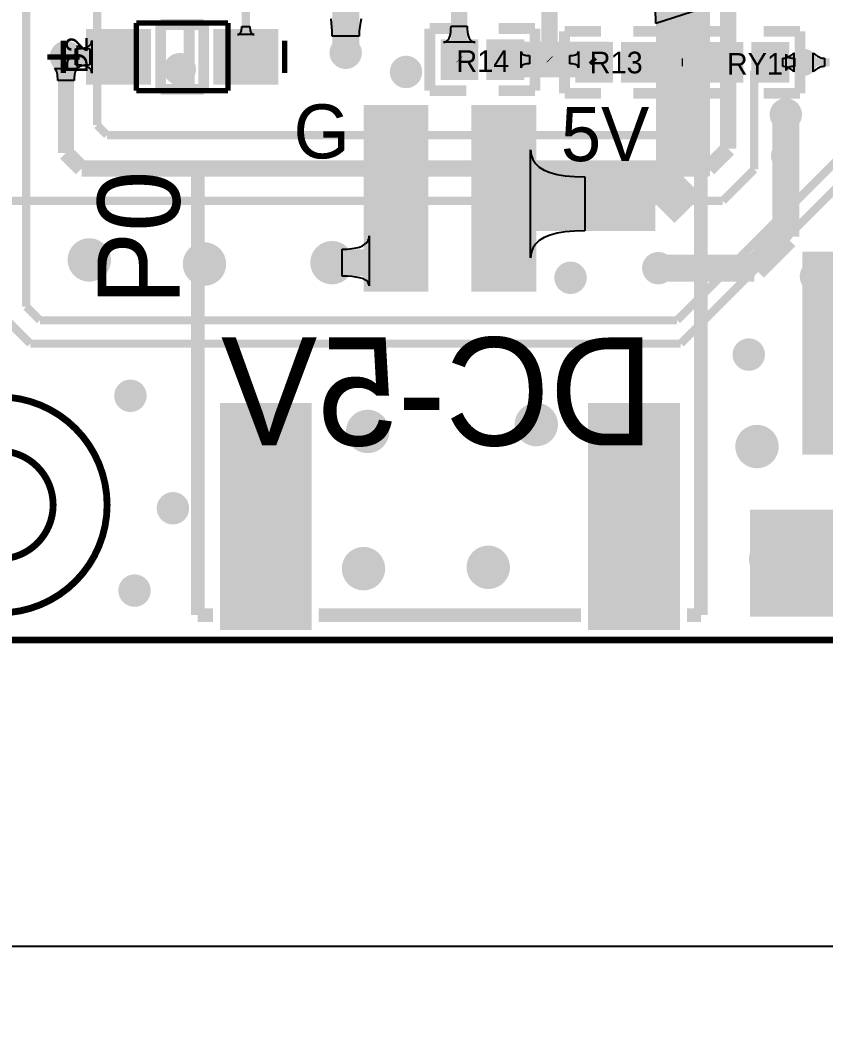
# Model space of a CAD drawing. Extents: x 53.3 to 135, y 28 to 125.4.
# Drawn here: x 81.14 to 96.05, y 28.05 to 46.51 of the extents above; entities that cross this region are included whole.
import ezdxf

# ---------------------------------------------------------------- set-up
doc = ezdxf.new("R2010")
doc.units = 0
doc.header["$MEASUREMENT"] = 0
doc.layers.get('0').update_dxf_attribs({"linetype": 'CONTINUOUS'})
doc.layers.get('Defpoints').update_dxf_attribs({"linetype": 'CONTINUOUS'})
for name, color, linetype in [('BOTTOMLAYER', 5, 'CONTINUOUS'), ('BOTTOMOVERLAY', 54, 'CONTINUOUS'), ('BOTTOMSOLDER', 6, 'CONTINUOUS'), ('KEEPOUTLAYER', 6, 'CONTINUOUS'), ('MECHANICAL13', 56, 'CONTINUOUS'), ('MECHANICAL15', 56, 'CONTINUOUS'), ('MULTILAYER', 9, 'CONTINUOUS'), ('TOPLAYER', 1, 'CONTINUOUS'), ('TOPOVERLAY', 2, 'CONTINUOUS'), ('TOPPASTE', 8, 'CONTINUOUS'), ('TOPSOLDER', 216, 'CONTINUOUS')]:
    doc.layers.add(name, color=color, linetype=linetype)
doc.dimstyles.get("Standard").update_dxf_attribs({"dimtxt": 2, "dimasz": 0.18, "dimexe": 0.18, "dimexo": 0.0625, "dimgap": 0.09, "dimtad": 0, "dimtih": 1, "dimtoh": 1, "dimrnd": 0.0005, "dimzin": 0, "dimdsep": 46, "dimtxsty": 'STANDARD', "dimcen": 0.09, "dimclrd": 1, "dimclre": 1, "dimclrt": 1, "dimadec": 0, "dimazin": 0, "dimtfac": 1, "dimtofl": 0, "dimtmove": 0, "dimatfit": 3, "dimfxl": 1, "dimtolj": 1, "dimtzin": 0, "dimarcsym": 0})

# ---------------------------------------------------------------- blocks, each defined once
blk = doc.blocks.new('*D6')
at = {"color": 1, "linetype": 'Continuous', "lineweight": -2, "transparency": 16777216}
for p, q in [((80.753, 37.465), (80.753, 29.179)), ((121.153, 37.465), (121.153, 29.179))]:
    blk.add_line(p, q, dxfattribs=at)
at = {"color": 1, "lineweight": -2, "transparency": 16777216}
for p, q in [((80.933, 29.359), (97.196, 29.359)), ((120.973, 29.359), (104.71, 29.359))]:
    blk.add_line(p, q, dxfattribs=at)
at = {"color": 1, "linetype": 'Continuous', "transparency": 16777216}
for points in [[(80.933, 29.389), (80.933, 29.329), (80.753, 29.359)], [(120.973, 29.389), (120.973, 29.329), (121.153, 29.359)]]:
    blk.add_solid(points, dxfattribs=at)
at = {"layer": 'Defpoints', "color": 0, "linetype": 'Continuous', "transparency": 16777216}
for p in [(80.753, 37.527), (121.153, 37.527), (121.153, 29.359)]:
    blk.add_point(p, dxfattribs=at)
at = {"color": 1, "linetype": 'Continuous', "transparency": 16777216, "insert": (100.953, 29.359), "char_height": 2, "attachment_point": 5}
blk.add_mtext('\\A1;40.40', dxfattribs=at)

msp = doc.modelspace()

# ---------------------------------------------------------------- linework, layer by layer
at = {"layer": 'BOTTOMLAYER'}
for p, q in [((95.26823, 45.796002), (95.290594, 45.79699)), ((95.26823, 45.643998), (95.26823, 45.796002)), ((95.290594, 45.79699), (95.312647, 45.799962)), ((95.312647, 45.799962), (95.334386, 45.80491)), ((95.334386, 45.80491), (95.355816, 45.811841)), ((95.355816, 45.811841), (95.376934, 45.820752)), ((95.376934, 45.820752), (95.397742, 45.831641)), ((95.397742, 45.831641), (95.418239, 45.844511)), ((95.418239, 45.844511), (95.438425, 45.85936)), ((95.438425, 45.85936), (95.458298, 45.87619)), ((95.458298, 45.87619), (95.477861, 45.895001)), ((95.477861, 45.895001), (95.477861, 45.544999)), ((81.792597, 45.594514), (81.781198, 45.607356)), ((81.781198, 45.607356), (82.201197, 45.607356)), ((81.802798, 45.579513), (81.792597, 45.594514)), ((82.189798, 45.594514), (82.179597, 45.579513)), ((82.201197, 45.607356), (82.189798, 45.594514)), ((95.290594, 45.64301), (95.26823, 45.643998)), ((95.312647, 45.640038), (95.290594, 45.64301)), ((95.334386, 45.63509), (95.312647, 45.640038)), ((95.355816, 45.628159), (95.334386, 45.63509)), ((95.376934, 45.619248), (95.355816, 45.628159)), ((95.397742, 45.608359), (95.376934, 45.619248)), ((95.418239, 45.595489), (95.397742, 45.608359)), ((95.438425, 45.58064), (95.418239, 45.595489)), ((81.811797, 45.562352), (81.802798, 45.579513)), ((81.819598, 45.543036), (81.811797, 45.562352)), ((81.826197, 45.521557), (81.819598, 45.543036)), ((81.831597, 45.497923), (81.826197, 45.521557)), ((81.835798, 45.472126), (81.831597, 45.497923)), ((81.840598, 45.414062), (81.835798, 45.472126)), ((81.841198, 45.381791), (81.840598, 45.414062)), ((82.143597, 45.444174), (82.141197, 45.381791)), ((82.146597, 45.472126), (82.143597, 45.444174)), ((82.150798, 45.497923), (82.146597, 45.472126)), ((82.156198, 45.521557), (82.150798, 45.497923)), ((82.162797, 45.543036), (82.156198, 45.521557)), ((82.170598, 45.562352), (82.162797, 45.543036)), ((82.179597, 45.579513), (82.170598, 45.562352)), ((95.458298, 45.56381), (95.438425, 45.58064)), ((95.477861, 45.544999), (95.458298, 45.56381)), ((82.141197, 45.381791), (81.841198, 45.381791))]:
    msp.add_line(p, q, dxfattribs=at)
for points, const_width in [([(93.6498, 44.6786), (93.6498, 47.9298)], 0.152001), ([(82.567198, 44.559802), (82.567198, 47.887202)], 0.152001), ([(94.2594, 44.1198), (94.2594, 47.0154)], 0.299999), ([(81.991197, 44.043603), (81.991197, 45.821597)], 0.299999), ([(94.742, 45.5676), (94.8944, 45.72)], 0.152001), ([(94.8944, 45.72), (95.656397, 45.72)], 0.152001), ([(94.742, 43.7388), (94.742, 45.5676)], 0.152001), ([(95.3262, 42.4942), (95.3262, 44.7548)], 0.499999), ([(93.345, 44.3738), (93.6498, 44.6786)], 0.152001), ([(82.567198, 44.559802), (82.7532, 44.3738)], 0.152001), ([(82.7532, 44.3738), (93.345, 44.3738)], 0.152001), ([(81.991197, 44.043603), (82.280201, 43.754599)], 0.299999), ([(93.894199, 43.754599), (94.2594, 44.1198)], 0.299999), ([(82.280201, 43.754599), (93.894199, 43.754599)], 0.299999), ([(94.1578, 43.1546), (94.742, 43.7388)], 0.152001), ([(78.8924, 43.1546), (94.1578, 43.1546)], 0.152001), ([(94.742, 41.91), (95.3262, 42.4942)], 0.499999), ([(92.964, 41.91), (94.742, 41.91)], 0.499999)]:
    msp.add_lwpolyline(points, dxfattribs=dict(at, const_width=const_width))
for points, const_width in [([(87.0228, 45.8978, 1), (87.3228, 45.8978, 1)], 0.299999), ([(81.841198, 45.821597, 1), (82.141197, 45.821597, 1)], 0.299999), ([(95.531399, 45.72, 1), (95.781396, 45.72, 1)], 0.249999), ([(83.9494, 45.593, 1), (84.2494, 45.593, 1)], 0.299999), ([(88.1404, 45.5422, 1), (88.4404, 45.5422, 1)], 0.299999), ([(95.1762, 44.7548, 1), (95.4762, 44.7548, 1)], 0.299999), ([(95.175802, 43.9928, 1), (95.425798, 43.9928, 1)], 0.249999), ([(82.273, 42.0624, 1), (82.573, 42.0624, 1)], 0.299999), ([(84.4066, 41.9862, 1), (84.7066, 41.9862, 1)], 0.299999), ([(86.7688, 42.0116, 1), (87.0688, 42.0116, 1)], 0.299999), ([(92.814, 41.91, 1), (93.114, 41.91, 1)], 0.299999), ([(91.1884, 41.7322, 1), (91.4884, 41.7322, 1)], 0.299999), ([(95.735, 41.7576, 1), (96.035, 41.7576, 1)], 0.299999), ([(94.4904, 40.3098, 1), (94.7904, 40.3098, 1)], 0.299999), ([(83.035, 39.5478, 1), (83.335, 39.5478, 1)], 0.299999), ([(87.4292, 38.8874, 1), (87.7292, 38.8874, 1)], 0.299999), ([(90.5534, 39.0144, 1), (90.8534, 39.0144, 1)], 0.299999), ([(94.6428, 38.608, 1), (94.9428, 38.608, 1)], 0.299999), ([(83.8224, 37.465, 1), (84.1224, 37.465, 1)], 0.299999), ([(94.8968, 36.5252, 1), (95.1968, 36.5252, 1)], 0.299999), ([(87.353, 36.3474, 1), (87.653, 36.3474, 1)], 0.299999), ([(89.6644, 36.3728, 1), (89.9644, 36.3728, 1)], 0.299999), ([(83.1112, 35.941, 1), (83.4112, 35.941, 1)], 0.299999)]:
    msp.add_lwpolyline(points, format="xyb", close=True, dxfattribs=dict(at, const_width=const_width))
at = {"layer": 'BOTTOMSOLDER', "const_width": 0.401599}
for points in [[(82.2222, 42.0624, 1), (82.6238, 42.0624, 1)], [(84.3558, 41.9862, 1), (84.7574, 41.9862, 1)], [(86.718, 42.0116, 1), (87.1196, 42.0116, 1)], [(90.5026, 39.0144, 1), (90.9042, 39.0144, 1)], [(87.3784, 38.8874, 1), (87.78, 38.8874, 1)], [(94.592, 38.608, 1), (94.9936, 38.608, 1)], [(94.846, 36.5252, 1), (95.2476, 36.5252, 1)], [(87.3022, 36.3474, 1), (87.7038, 36.3474, 1)], [(89.6136, 36.3728, 1), (90.0152, 36.3728, 1)]]:
    msp.add_lwpolyline(points, format="xyb", close=True, dxfattribs=at)
at = {"layer": 'KEEPOUTLAYER'}
for points, const_width in [([(81.753113, 37.527022, 1), (79.753112, 37.527022, 1)], 0.127), ([(81.721363, 37.527022, 1), (81.784863, 37.527022, 1)], 0.0635)]:
    msp.add_lwpolyline(points, format="xyb", close=True, dxfattribs=dict(at, const_width=const_width))
at = {"layer": 'KEEPOUTLAYER', "const_width": 0.127}
msp.add_lwpolyline([(79.717577, 35.027019), (122.188668, 35.027019)], dxfattribs=at)
at = {"layer": 'MECHANICAL13', "const_width": 0.1}
for points in [[(83.293402, 46.446597), (84.993401, 46.446603)], [(83.293402, 46.446597), (83.293405, 45.196597)], [(84.993401, 46.446603), (84.993404, 45.196603)], [(83.293405, 45.196597), (84.993404, 45.196603)]]:
    msp.add_lwpolyline(points, dxfattribs=at)
at = {"layer": 'MECHANICAL15', "const_width": 0.1}
for points in [[(81.9434, 45.521598), (81.943402, 46.121599)], [(86.043399, 46.121599), (86.043402, 45.521601)], [(81.643408, 45.821603), (82.243404, 45.821597)]]:
    msp.add_lwpolyline(points, dxfattribs=at)
at = {"layer": 'MULTILAYER'}
for points, const_width in [([(87.0228, 45.8978, 1), (87.3228, 45.8978, 1)], 0.299999), ([(81.841198, 45.821597, 1), (82.141197, 45.821597, 1)], 0.299999), ([(95.531399, 45.72, 1), (95.781396, 45.72, 1)], 0.249999), ([(83.9494, 45.593, 1), (84.2494, 45.593, 1)], 0.299999), ([(88.1404, 45.5422, 1), (88.4404, 45.5422, 1)], 0.299999), ([(95.1762, 44.7548, 1), (95.4762, 44.7548, 1)], 0.299999), ([(95.175802, 43.9928, 1), (95.425798, 43.9928, 1)], 0.249999), ([(82.273, 42.0624, 1), (82.573, 42.0624, 1)], 0.299999), ([(84.4066, 41.9862, 1), (84.7066, 41.9862, 1)], 0.299999), ([(86.7688, 42.0116, 1), (87.0688, 42.0116, 1)], 0.299999), ([(92.814, 41.91, 1), (93.114, 41.91, 1)], 0.299999), ([(91.1884, 41.7322, 1), (91.4884, 41.7322, 1)], 0.299999), ([(95.735, 41.7576, 1), (96.035, 41.7576, 1)], 0.299999), ([(94.4904, 40.3098, 1), (94.7904, 40.3098, 1)], 0.299999), ([(83.035, 39.5478, 1), (83.335, 39.5478, 1)], 0.299999), ([(87.4292, 38.8874, 1), (87.7292, 38.8874, 1)], 0.299999), ([(90.5534, 39.0144, 1), (90.8534, 39.0144, 1)], 0.299999), ([(94.6428, 38.608, 1), (94.9428, 38.608, 1)], 0.299999), ([(83.8224, 37.465, 1), (84.1224, 37.465, 1)], 0.299999), ([(94.8968, 36.5252, 1), (95.1968, 36.5252, 1)], 0.299999), ([(87.353, 36.3474, 1), (87.653, 36.3474, 1)], 0.299999), ([(89.6644, 36.3728, 1), (89.9644, 36.3728, 1)], 0.299999), ([(83.1112, 35.941, 1), (83.4112, 35.941, 1)], 0.299999)]:
    msp.add_lwpolyline(points, format="xyb", close=True, dxfattribs=dict(at, const_width=const_width))
at = {"layer": 'TOPLAYER'}
for p, q in [((92.919199, 46.438348), (92.914219, 46.730605)), ((93.919197, 46.760351), (92.919199, 46.438348)), ((86.921774, 46.298439), (86.906392, 46.523438)), ((87.461418, 46.523438), (87.444522, 46.458439)), ((85.244363, 46.330837), (85.246642, 46.356676)), ((85.246642, 46.356676), (85.247404, 46.385556)), ((85.247404, 46.385556), (85.399402, 46.385556)), ((85.399402, 46.385556), (85.400164, 46.356676)), ((85.400164, 46.356676), (85.402443, 46.330837)), ((87.432454, 46.383438), (87.425213, 46.298439)), ((87.444522, 46.458439), (87.432454, 46.383438)), ((89.118597, 46.284751), (89.122801, 46.335752)), ((89.122801, 46.335752), (89.124203, 46.392752)), ((89.124203, 46.392752), (89.424203, 46.392752)), ((89.424203, 46.392752), (89.425704, 46.335752)), ((89.425704, 46.335752), (89.430202, 46.284751)), ((85.171402, 46.233555), (85.185842, 46.235074)), ((85.475404, 46.233555), (85.171402, 46.233555)), ((85.185842, 46.235074), (85.198763, 46.239636)), ((85.198763, 46.239636), (85.210162, 46.247235)), ((85.210162, 46.247235), (85.220043, 46.257875)), ((85.220043, 46.257875), (85.228402, 46.271556)), ((85.228402, 46.271556), (85.235242, 46.288274)), ((85.235242, 46.288274), (85.240564, 46.308035)), ((85.240564, 46.308035), (85.244363, 46.330837)), ((85.402443, 46.330837), (85.406243, 46.308035)), ((85.406243, 46.308035), (85.411564, 46.288274)), ((85.411564, 46.288274), (85.418404, 46.271556)), ((85.418404, 46.271556), (85.426763, 46.257875)), ((85.426763, 46.257875), (85.436644, 46.247235)), ((85.436644, 46.247235), (85.448043, 46.239636)), ((85.448043, 46.239636), (85.460964, 46.235074)), ((85.460964, 46.235074), (85.475404, 46.233555)), ((86.9228, 46.203438), (86.921774, 46.298439)), ((87.422799, 46.203438), (86.9228, 46.203438)), ((87.425213, 46.298439), (87.422799, 46.203438)), ((89.073749, 46.140754), (89.089164, 46.167751)), ((89.089164, 46.167751), (89.101778, 46.200753)), ((89.101778, 46.200753), (89.11159, 46.239753)), ((89.11159, 46.239753), (89.118597, 46.284751)), ((89.430202, 46.284751), (89.437703, 46.239753)), ((89.437703, 46.239753), (89.448203, 46.200753)), ((89.448203, 46.200753), (89.461703, 46.167751)), ((89.461703, 46.167751), (89.478203, 46.140754)), ((82.166452, 45.971597), (82.224032, 45.973098)), ((82.166452, 45.671598), (82.166452, 45.971597)), ((82.205439, 45.611598), (82.205439, 46.031597)), ((82.205439, 46.031597), (82.218281, 46.020198)), ((82.218281, 46.020198), (82.233282, 46.009997)), ((82.224032, 45.973098), (82.27555, 45.977597)), ((82.233282, 46.009997), (82.250443, 46.000998)), ((82.250443, 46.000998), (82.269759, 45.993197)), ((82.269759, 45.993197), (82.291237, 45.986598)), ((82.27555, 45.977597), (82.321006, 45.985097)), ((82.291237, 45.986598), (82.314872, 45.981198)), ((82.314872, 45.981198), (82.340668, 45.976997)), ((82.321006, 45.985097), (82.360402, 45.995598)), ((82.340668, 45.976997), (82.368621, 45.973997)), ((82.360402, 45.995598), (82.393739, 46.009098)), ((82.368621, 45.973997), (82.431004, 45.971597)), ((82.393739, 46.009098), (82.421011, 46.025598)), ((82.421011, 46.025598), (82.442225, 46.045097)), ((82.431004, 45.971597), (82.431004, 45.671598)), ((82.442225, 46.045097), (82.457379, 46.067596)), ((82.457379, 46.067596), (82.46647, 46.093098)), ((82.46647, 46.093098), (82.4695, 46.121597)), ((82.4695, 46.121597), (82.4695, 45.521598)), ((88.984049, 46.092753), (89.010678, 46.095752)), ((89.574202, 46.092753), (88.984049, 46.092753)), ((89.010678, 46.095752), (89.034503, 46.104752)), ((89.034503, 46.104752), (89.055527, 46.119753)), ((89.055527, 46.119753), (89.073749, 46.140754)), ((89.478203, 46.140754), (89.497703, 46.119753)), ((89.497703, 46.119753), (89.520202, 46.104752)), ((89.520202, 46.104752), (89.545704, 46.095752)), ((89.545704, 46.095752), (89.574202, 46.092753)), ((90.424904, 45.618799), (90.424904, 45.922801)), ((90.424904, 45.922801), (90.426454, 45.908361)), ((90.426454, 45.908361), (90.431107, 45.89544)), ((90.431107, 45.89544), (90.438859, 45.884041)), ((90.438859, 45.884041), (90.449712, 45.87416)), ((90.449712, 45.87416), (90.463667, 45.865801)), ((90.463667, 45.865801), (90.480721, 45.858961)), ((90.480721, 45.858961), (90.500878, 45.85364)), ((90.500878, 45.85364), (90.524137, 45.84984)), ((90.524137, 45.84984), (90.550495, 45.847561)), ((90.550495, 45.847561), (90.579953, 45.846802)), ((90.579953, 45.846802), (90.579953, 45.694798)), ((91.328044, 45.846802), (91.357503, 45.847561)), ((91.328044, 45.694798), (91.328044, 45.846802)), ((91.357503, 45.847561), (91.383861, 45.84984)), ((91.383861, 45.84984), (91.40712, 45.85364)), ((91.40712, 45.85364), (91.427277, 45.858961)), ((91.427277, 45.858961), (91.444331, 45.865801)), ((91.444331, 45.865801), (91.458285, 45.87416)), ((91.458285, 45.87416), (91.469139, 45.884041)), ((91.469139, 45.884041), (91.476891, 45.89544)), ((91.476891, 45.89544), (91.481544, 45.908361)), ((91.481544, 45.908361), (91.483094, 45.922801)), ((91.483094, 45.922801), (91.483094, 45.618799)), ((95.26823, 45.796002), (95.290594, 45.79699)), ((95.26823, 45.643998), (95.26823, 45.796002)), ((95.290594, 45.79699), (95.312647, 45.799962)), ((95.312647, 45.799962), (95.334386, 45.80491)), ((95.333901, 45.567999), (95.333901, 45.872001)), ((95.333901, 45.872001), (95.335451, 45.857561)), ((95.334386, 45.80491), (95.355816, 45.811841)), ((95.335451, 45.857561), (95.340104, 45.84464)), ((95.340104, 45.84464), (95.347856, 45.833241)), ((95.347856, 45.833241), (95.358709, 45.82336)), ((95.355816, 45.811841), (95.376934, 45.820752)), ((95.358709, 45.82336), (95.372664, 45.815001)), ((95.372664, 45.815001), (95.389718, 45.808161)), ((95.376934, 45.820752), (95.397742, 45.831641)), ((95.389718, 45.808161), (95.409875, 45.80284)), ((95.397742, 45.831641), (95.418239, 45.844511)), ((95.409875, 45.80284), (95.433134, 45.79904)), ((95.418239, 45.844511), (95.438425, 45.85936)), ((95.433134, 45.79904), (95.459492, 45.796761)), ((95.438425, 45.85936), (95.458298, 45.87619)), ((95.458298, 45.87619), (95.477861, 45.895001)), ((95.459492, 45.796761), (95.488951, 45.796002)), ((95.477861, 45.895001), (95.477861, 45.544999)), ((95.488951, 45.796002), (95.488951, 45.643998)), ((95.834934, 45.544999), (95.834934, 45.895001)), ((95.834934, 45.895001), (95.854497, 45.87619)), ((95.854497, 45.87619), (95.87437, 45.85936)), ((95.87437, 45.85936), (95.894555, 45.844511)), ((95.894555, 45.844511), (95.915053, 45.831641)), ((95.915053, 45.831641), (95.935861, 45.820752)), ((95.935861, 45.820752), (95.956979, 45.811841)), ((95.956979, 45.811841), (95.978409, 45.80491)), ((95.978409, 45.80491), (96.000148, 45.799962)), ((96.000148, 45.799962), (96.022201, 45.79699)), ((96.022201, 45.79699), (96.044565, 45.796002)), ((96.044565, 45.796002), (96.044565, 45.643998)), ((82.224032, 45.670097), (82.166452, 45.671598)), ((82.218281, 45.622997), (82.205439, 45.611598)), ((82.233282, 45.633198), (82.218281, 45.622997)), ((82.27555, 45.665598), (82.224032, 45.670097)), ((82.250443, 45.642197), (82.233282, 45.633198)), ((82.269759, 45.649998), (82.250443, 45.642197)), ((82.291237, 45.656597), (82.269759, 45.649998)), ((82.321006, 45.658098), (82.27555, 45.665598)), ((82.314872, 45.661997), (82.291237, 45.656597)), ((82.340668, 45.666198), (82.314872, 45.661997)), ((82.360402, 45.647597), (82.321006, 45.658098)), ((82.398733, 45.670998), (82.340668, 45.666198)), ((82.393739, 45.634097), (82.360402, 45.647597)), ((82.421011, 45.617597), (82.393739, 45.634097)), ((82.431004, 45.671598), (82.398733, 45.670998)), ((82.442225, 45.598098), (82.421011, 45.617597)), ((82.457379, 45.575598), (82.442225, 45.598098)), ((90.426454, 45.633239), (90.424904, 45.618799)), ((90.431107, 45.64616), (90.426454, 45.633239)), ((90.438859, 45.657559), (90.431107, 45.64616)), ((90.449712, 45.66744), (90.438859, 45.657559)), ((90.463667, 45.675799), (90.449712, 45.66744)), ((90.480721, 45.682639), (90.463667, 45.675799)), ((90.500878, 45.68796), (90.480721, 45.682639)), ((90.524137, 45.69176), (90.500878, 45.68796)), ((90.550495, 45.694039), (90.524137, 45.69176)), ((90.579953, 45.694798), (90.550495, 45.694039)), ((91.357503, 45.694039), (91.328044, 45.694798)), ((91.383861, 45.69176), (91.357503, 45.694039)), ((91.40712, 45.68796), (91.383861, 45.69176)), ((91.427277, 45.682639), (91.40712, 45.68796)), ((91.444331, 45.675799), (91.427277, 45.682639)), ((91.458285, 45.66744), (91.444331, 45.675799)), ((91.469139, 45.657559), (91.458285, 45.66744)), ((91.476891, 45.64616), (91.469139, 45.657559)), ((91.481544, 45.633239), (91.476891, 45.64616)), ((91.483094, 45.618799), (91.481544, 45.633239)), ((95.290594, 45.64301), (95.26823, 45.643998)), ((95.312647, 45.640038), (95.290594, 45.64301)), ((95.334386, 45.63509), (95.312647, 45.640038)), ((95.355816, 45.628159), (95.334386, 45.63509)), ((95.340104, 45.59536), (95.335451, 45.582439)), ((95.347856, 45.606759), (95.340104, 45.59536)), ((95.358709, 45.61664), (95.347856, 45.606759)), ((95.376934, 45.619248), (95.355816, 45.628159)), ((95.372664, 45.624999), (95.358709, 45.61664)), ((95.389718, 45.631839), (95.372664, 45.624999)), ((95.397742, 45.608359), (95.376934, 45.619248)), ((95.409875, 45.63716), (95.389718, 45.631839)), ((95.418239, 45.595489), (95.397742, 45.608359)), ((95.433134, 45.64096), (95.409875, 45.63716)), ((95.438425, 45.58064), (95.418239, 45.595489)), ((95.459492, 45.643239), (95.433134, 45.64096)), ((95.488951, 45.643998), (95.459492, 45.643239)), ((95.894555, 45.595489), (95.87437, 45.58064)), ((95.915053, 45.608359), (95.894555, 45.595489)), ((95.935861, 45.619248), (95.915053, 45.608359)), ((95.956979, 45.628159), (95.935861, 45.619248)), ((95.978409, 45.63509), (95.956979, 45.628159)), ((96.000148, 45.640038), (95.978409, 45.63509)), ((96.022201, 45.64301), (96.000148, 45.640038)), ((96.044565, 45.643998), (96.022201, 45.64301)), ((82.46647, 45.550097), (82.457379, 45.575598)), ((82.4695, 45.521598), (82.46647, 45.550097)), ((95.335451, 45.582439), (95.333901, 45.567999)), ((95.458298, 45.56381), (95.438425, 45.58064)), ((95.477861, 45.544999), (95.458298, 45.56381)), ((95.854497, 45.56381), (95.834934, 45.544999)), ((95.87437, 45.58064), (95.854497, 45.56381)), ((90.598625, 42.100828), (90.598625, 44.100829)), ((90.598625, 44.100829), (90.608655, 44.005828)), ((90.608655, 44.005828), (90.638747, 43.920829)), ((90.638747, 43.920829), (90.688899, 43.845828)), ((90.688899, 43.845828), (90.759112, 43.780829)), ((90.759112, 43.780829), (90.849386, 43.725828)), ((90.849386, 43.725828), (90.959722, 43.68083)), ((90.959722, 43.68083), (91.090118, 43.645828)), ((91.090118, 43.645828), (91.240577, 43.62083)), ((91.240577, 43.62083), (91.411095, 43.605828)), ((91.411095, 43.605828), (91.601674, 43.600827)), ((91.601674, 43.600827), (91.601674, 42.600829)), ((87.590439, 42.421599), (87.605646, 42.464098)), ((87.605646, 42.464098), (87.610823, 42.511599)), ((87.610823, 42.511599), (87.607775, 41.580473)), ((90.849386, 42.475828), (90.759112, 42.420827)), ((90.959722, 42.520827), (90.849386, 42.475828)), ((91.090118, 42.555828), (90.959722, 42.520827)), ((91.240577, 42.580827), (91.090118, 42.555828)), ((91.411095, 42.595828), (91.240577, 42.580827)), ((91.601674, 42.600829), (91.411095, 42.595828)), ((87.203209, 42.264099), (87.288611, 42.271599)), ((87.288611, 42.271599), (87.363986, 42.284099)), ((87.363986, 42.284099), (87.429332, 42.301599)), ((87.429332, 42.301599), (87.484651, 42.324099)), ((87.484651, 42.324099), (87.529942, 42.351599)), ((87.529942, 42.351599), (87.565205, 42.384099)), ((87.565205, 42.384099), (87.590439, 42.421599)), ((90.638747, 42.280827), (90.608655, 42.195829)), ((90.688899, 42.355828), (90.638747, 42.280827)), ((90.759112, 42.420827), (90.688899, 42.355828)), ((87.107776, 42.261599), (87.203209, 42.264099)), ((87.107776, 41.761601), (87.107776, 42.261599)), ((90.608655, 42.195829), (90.598625, 42.100828)), ((87.202777, 41.759789), (87.107776, 41.761601)), ((87.287776, 41.754356), (87.202777, 41.759789)), ((87.362777, 41.745299), (87.287776, 41.754356)), ((87.427775, 41.732619), (87.362777, 41.745299)), ((87.482777, 41.71632), (87.427775, 41.732619)), ((87.527775, 41.696394), (87.482777, 41.71632)), ((87.562776, 41.672848), (87.527775, 41.696394)), ((87.587775, 41.64568), (87.562776, 41.672848)), ((87.602776, 41.614888), (87.587775, 41.64568)), ((87.607775, 41.580473), (87.602776, 41.614888))]:
    msp.add_line(p, q, dxfattribs=at)
for points, const_width in [([(81.2546, 41.1988), (81.2546, 57.016401)], 0.152001), ([(93.419198, 45.72), (93.419198, 54.6862)], 1.000001), ([(89.274203, 45.777597), (89.274203, 48.1076)], 0.299999), ([(85.323403, 45.821603), (85.323403, 47.447203)], 0.152001), ([(90.947189, 45.781011), (90.947189, 47.3964)], 0.299999), ([(87.1728, 45.8978), (87.1728, 47.088186)], 0.499999), ([(93.419198, 43.609798), (93.419198, 45.72)], 1.000001), ([(81.991197, 45.821597), (82.963403, 45.821597)], 0.299999), ([(89.274203, 45.777597), (89.281, 45.7708)], 0.152001), ([(90.131001, 45.7708), (90.9574, 45.7708)], 0.152001), ([(90.947189, 45.781011), (90.9574, 45.7708)], 0.152001), ([(90.9574, 45.7708), (91.726197, 45.7708)], 0.152001), ([(91.726197, 45.7708), (91.776997, 45.72)], 0.152001), ([(93.3958, 45.72), (93.419198, 45.72)], 0.152001), ([(95.090798, 45.72), (95.656397, 45.72)], 0.152001), ([(95.656397, 45.72), (96.139, 45.72)], 0.152001), ([(93.312122, 40.9448), (96.508923, 44.141601)], 0.152001), ([(92.910228, 43.100828), (93.419198, 43.609798)], 1.000001), ([(93.378124, 40.513), (96.654724, 43.7896)], 0.152001), ([(90.104722, 43.100828), (92.910228, 43.100828)], 1.000001), ([(88.104726, 42.460926), (88.104726, 43.202428)], 0.499999), ([(87.6554, 42.0116), (88.104726, 42.460926)], 0.499999), ([(86.9188, 42.0116), (87.6554, 42.0116)], 0.499999), ([(81.2546, 41.1988), (81.5086, 40.9448)], 0.152001), ([(80.902599, 40.941201), (81.3308, 40.513)], 0.152001), ([(81.5086, 40.9448), (93.312122, 40.9448)], 0.152001), ([(81.3308, 40.513), (93.378124, 40.513)], 0.152001)]:
    msp.add_lwpolyline(points, dxfattribs=dict(at, const_width=const_width))
for points, const_width in [([(87.0228, 45.8978, 1), (87.3228, 45.8978, 1)], 0.299999), ([(81.841198, 45.821597, 1), (82.141197, 45.821597, 1)], 0.299999), ([(95.531399, 45.72, 1), (95.781396, 45.72, 1)], 0.249999), ([(83.9494, 45.593, 1), (84.2494, 45.593, 1)], 0.299999), ([(88.1404, 45.5422, 1), (88.4404, 45.5422, 1)], 0.299999), ([(95.1762, 44.7548, 1), (95.4762, 44.7548, 1)], 0.299999), ([(95.175802, 43.9928, 1), (95.425798, 43.9928, 1)], 0.249999), ([(82.273, 42.0624, 1), (82.573, 42.0624, 1)], 0.299999), ([(84.4066, 41.9862, 1), (84.7066, 41.9862, 1)], 0.299999), ([(86.7688, 42.0116, 1), (87.0688, 42.0116, 1)], 0.299999), ([(92.814, 41.91, 1), (93.114, 41.91, 1)], 0.299999), ([(91.1884, 41.7322, 1), (91.4884, 41.7322, 1)], 0.299999), ([(95.735, 41.7576, 1), (96.035, 41.7576, 1)], 0.299999), ([(94.4904, 40.3098, 1), (94.7904, 40.3098, 1)], 0.299999), ([(83.035, 39.5478, 1), (83.335, 39.5478, 1)], 0.299999), ([(87.4292, 38.8874, 1), (87.7292, 38.8874, 1)], 0.299999), ([(90.5534, 39.0144, 1), (90.8534, 39.0144, 1)], 0.299999), ([(94.6428, 38.608, 1), (94.9428, 38.608, 1)], 0.299999), ([(83.8224, 37.465, 1), (84.1224, 37.465, 1)], 0.299999), ([(94.8968, 36.5252, 1), (95.1968, 36.5252, 1)], 0.299999), ([(87.353, 36.3474, 1), (87.653, 36.3474, 1)], 0.299999), ([(89.6644, 36.3728, 1), (89.9644, 36.3728, 1)], 0.299999), ([(83.1112, 35.941, 1), (83.4112, 35.941, 1)], 0.299999)]:
    msp.add_lwpolyline(points, format="xyb", close=True, dxfattribs=dict(at, const_width=const_width))
for points in [[(83.463402, 46.236598), (82.463404, 46.236598), (83.463402, 45.406597), (82.463404, 45.406597)], [(85.823402, 46.236603), (84.823404, 46.236603), (85.823402, 45.406602), (84.823404, 45.406602)], [(89.580999, 46.095801), (88.981001, 46.095801), (89.580999, 45.445799), (88.981001, 45.445799)], [(90.431, 46.095801), (89.831001, 46.095801), (90.431, 45.445799), (89.831001, 45.445799)], [(89.8906, 45.4406), (92.0496, 45.4406), (89.8906, 46.101), (92.0496, 46.101)], [(92.076996, 46.045001), (91.476998, 46.045001), (92.076996, 45.394999), (91.476998, 45.394999)], [(92.926997, 46.045001), (92.326998, 46.045001), (92.926997, 45.394999), (92.326998, 45.394999)], [(94.489996, 46.045001), (93.889998, 46.045001), (94.489996, 45.394999), (93.889998, 45.394999)], [(95.339997, 46.045001), (94.739998, 46.045001), (95.339997, 45.394999), (94.739998, 45.394999)], [(88.604725, 44.827431), (87.604727, 44.827431), (88.604725, 41.577425), (87.604727, 41.577425)], [(90.604721, 44.827431), (89.604723, 44.827431), (90.604721, 41.577425), (89.604723, 41.577425)], [(95.631, 38.4556), (97.5868, 38.4556), (95.631, 42.2148), (97.5868, 42.2148)], [(86.443706, 39.315441), (84.943709, 39.315441), (86.443706, 35.315449), (84.943709, 35.315449)], [(93.262717, 39.315441), (91.76272, 39.315441), (93.262717, 35.315449), (91.76272, 35.315449)], [(94.6658, 35.4584), (107.3912, 35.4584), (94.6658, 37.4396), (107.3912, 37.4396)]]:
    msp.add_solid(points, dxfattribs=at)
at = {"layer": 'TOPOVERLAY'}
for points, const_width in [([(83.743404, 45.221599), (83.743406, 46.421599)], 0.2), ([(83.743406, 46.421599), (84.543405, 46.421599)], 0.2), ([(84.273398, 45.221601), (84.2734, 46.421596)], 0.2), ([(84.543405, 45.221601), (84.543405, 46.421599)], 0.2), ([(88.731004, 45.195802), (88.731004, 46.345803)], 0.2), ([(88.731004, 46.345803), (89.406004, 46.345803)], 0.2), ([(90.006002, 46.345803), (90.681002, 46.345803)], 0.2), ([(90.681002, 45.195802), (90.681002, 46.345803)], 0.2), ([(91.227001, 45.145002), (91.227001, 46.295003)], 0.2), ([(91.227001, 46.295003), (91.902001, 46.295003)], 0.2), ([(92.501999, 46.295003), (93.176999, 46.295003)], 0.2), ([(93.176999, 45.145002), (93.176999, 46.295003)], 0.2), ([(93.640001, 46.295003), (94.315001, 46.295003)], 0.2), ([(93.640001, 45.145002), (93.640001, 46.295003)], 0.2), ([(94.914999, 46.295003), (95.589999, 46.295003)], 0.2), ([(95.589999, 45.145002), (95.589999, 46.295003)], 0.2), ([(83.743404, 45.221599), (84.543405, 45.221601)], 0.2), ([(88.731004, 45.195802), (89.406004, 45.195802)], 0.2), ([(90.006002, 45.195802), (90.681002, 45.195802)], 0.2), ([(91.227001, 45.145002), (91.902001, 45.145002)], 0.2), ([(92.501999, 45.145002), (93.176999, 45.145002)], 0.2), ([(93.640001, 45.145002), (94.315001, 45.145002)], 0.2), ([(94.914999, 45.145002), (95.589999, 45.145002)], 0.2), ([(84.432648, 43.768213), (84.737448, 43.768213)], 0.254), ([(84.432648, 35.487813), (84.432648, 43.768213)], 0.254), ([(84.737448, 43.742813), (84.737448, 43.768213)], 0.254), ([(84.737448, 43.742813), (87.373587, 43.742813)], 0.254), ([(88.835865, 43.742813), (89.373583, 43.742813)], 0.254), ([(90.83548, 43.743245), (93.75394, 43.743245)], 0.254), ([(93.75394, 35.564445), (93.75394, 43.743245)], 0.254), ([(93.72854, 35.564445), (93.75394, 35.564445)], 0.254), ([(93.754448, 35.487813), (93.754448, 35.640213)], 0.254), ([(84.432648, 35.487813), (84.712556, 35.487813)], 0.254), ([(86.674858, 35.487813), (91.531592, 35.487813)], 0.254), ([(93.493895, 35.487813), (93.754448, 35.487813)], 0.254)]:
    msp.add_lwpolyline(points, dxfattribs=dict(at, const_width=const_width))
for points, const_width in [([(82.753114, 37.527022, 1), (78.753111, 37.527022, 1)], 0.127), ([(82.721364, 37.527022, 1), (82.784864, 37.527022, 1)], 0.0635)]:
    msp.add_lwpolyline(points, format="xyb", close=True, dxfattribs=dict(at, const_width=const_width))
at = {"layer": 'TOPPASTE'}
for points in [[(83.463402, 46.236598), (82.463404, 46.236598), (83.463402, 45.406597), (82.463404, 45.406597)], [(85.823402, 46.236603), (84.823404, 46.236603), (85.823402, 45.406602), (84.823404, 45.406602)], [(89.580999, 46.095801), (88.981001, 46.095801), (89.580999, 45.445799), (88.981001, 45.445799)], [(90.431, 46.095801), (89.831001, 46.095801), (90.431, 45.445799), (89.831001, 45.445799)], [(92.076996, 46.045001), (91.476998, 46.045001), (92.076996, 45.394999), (91.476998, 45.394999)], [(92.926997, 46.045001), (92.326998, 46.045001), (92.926997, 45.394999), (92.326998, 45.394999)], [(94.489996, 46.045001), (93.889998, 46.045001), (94.489996, 45.394999), (93.889998, 45.394999)], [(95.339997, 46.045001), (94.739998, 46.045001), (95.339997, 45.394999), (94.739998, 45.394999)], [(88.604725, 44.827431), (87.604727, 44.827431), (88.604725, 41.577425), (87.604727, 41.577425)], [(90.604721, 44.827431), (89.604723, 44.827431), (90.604721, 41.577425), (89.604723, 41.577425)], [(86.443706, 39.315441), (84.943709, 39.315441), (86.443706, 35.315449), (84.943709, 35.315449)], [(93.262717, 39.315441), (91.76272, 39.315441), (93.262717, 35.315449), (91.76272, 35.315449)]]:
    msp.add_solid(points, dxfattribs=at)
at = {"layer": 'TOPSOLDER', "const_width": 0.401599}
for points in [[(82.2222, 42.0624, 1), (82.6238, 42.0624, 1)], [(84.3558, 41.9862, 1), (84.7574, 41.9862, 1)], [(86.718, 42.0116, 1), (87.1196, 42.0116, 1)], [(90.5026, 39.0144, 1), (90.9042, 39.0144, 1)], [(87.3784, 38.8874, 1), (87.78, 38.8874, 1)], [(94.592, 38.608, 1), (94.9936, 38.608, 1)], [(94.846, 36.5252, 1), (95.2476, 36.5252, 1)], [(87.3022, 36.3474, 1), (87.7038, 36.3474, 1)], [(89.6136, 36.3728, 1), (90.0152, 36.3728, 1)]]:
    msp.add_lwpolyline(points, format="xyb", close=True, dxfattribs=at)
at = {"layer": 'TOPSOLDER'}
for points in [[(83.565002, 46.338198), (82.361804, 46.338198), (83.565002, 45.304997), (82.361804, 45.304997)], [(85.925002, 46.338203), (84.721804, 46.338203), (85.925002, 45.305002), (84.721804, 45.305002)], [(89.631799, 46.146601), (88.930201, 46.146601), (89.631799, 45.394999), (88.930201, 45.394999)], [(90.4818, 46.146601), (89.780201, 46.146601), (90.4818, 45.394999), (89.780201, 45.394999)], [(92.127796, 46.095801), (91.426198, 46.095801), (92.127796, 45.344199), (91.426198, 45.344199)], [(92.977797, 46.095801), (92.276198, 46.095801), (92.977797, 45.344199), (92.276198, 45.344199)], [(94.540796, 46.095801), (93.839198, 46.095801), (94.540796, 45.344199), (93.839198, 45.344199)], [(95.390797, 46.095801), (94.689198, 46.095801), (95.390797, 45.344199), (94.689198, 45.344199)], [(88.706325, 44.929031), (87.503127, 44.929031), (88.706325, 41.475825), (87.503127, 41.475825)], [(90.706321, 44.929031), (89.503123, 44.929031), (90.706321, 41.475825), (89.503123, 41.475825)], [(86.545306, 39.417041), (84.842109, 39.417041), (86.545306, 35.213849), (84.842109, 35.213849)], [(93.364317, 39.417041), (91.66112, 39.417041), (93.364317, 35.213849), (91.66112, 35.213849)]]:
    msp.add_solid(points, dxfattribs=at)

# ---------------------------------------------------------------- texts
at = {"layer": 'BOTTOMOVERLAY', "text_generation_flag": 2}
msp.add_text('DC-5V', height=2.000001, dxfattribs=at).set_placement((92.8878, 38.627276))
at = {"layer": 'TOPOVERLAY'}
for s, height, p in [('D2', 0.399999, (82.390803, 45.5168)), ('P0', 1.524, (84.0994, 41.2242))]:
    msp.add_text(s, height=height, rotation=90, dxfattribs=at).set_placement(p)
for s, height, p in [('R14', 0.399999, (89.223403, 45.5422)), ('R13', 0.399999, (91.694, 45.5168)), ('RY1', 0.399999, (94.234, 45.4914)), ('G', 1.000001, (86.2076, 43.942)), ('5V', 1.000001, (91.1606, 43.8912))]:
    msp.add_text(s, height=height, dxfattribs=at).set_placement(p)

# ---------------------------------------------------------------- dimensions: what is measured, and where the dimension line sits
at = {"linetype": 'Continuous'}
dim = msp.add_linear_dim(base=(121.153133, 29.358893), p1=(80.753113, 37.527022), p2=(121.153133, 37.527022), dimstyle='Standard', dxfattribs=at)
dim.commit()
dim.dimension.update_dxf_attribs({"geometry": '*D6', "text_midpoint": (100.953123, 29.358893)})

doc.saveas('drawing.dxf')
